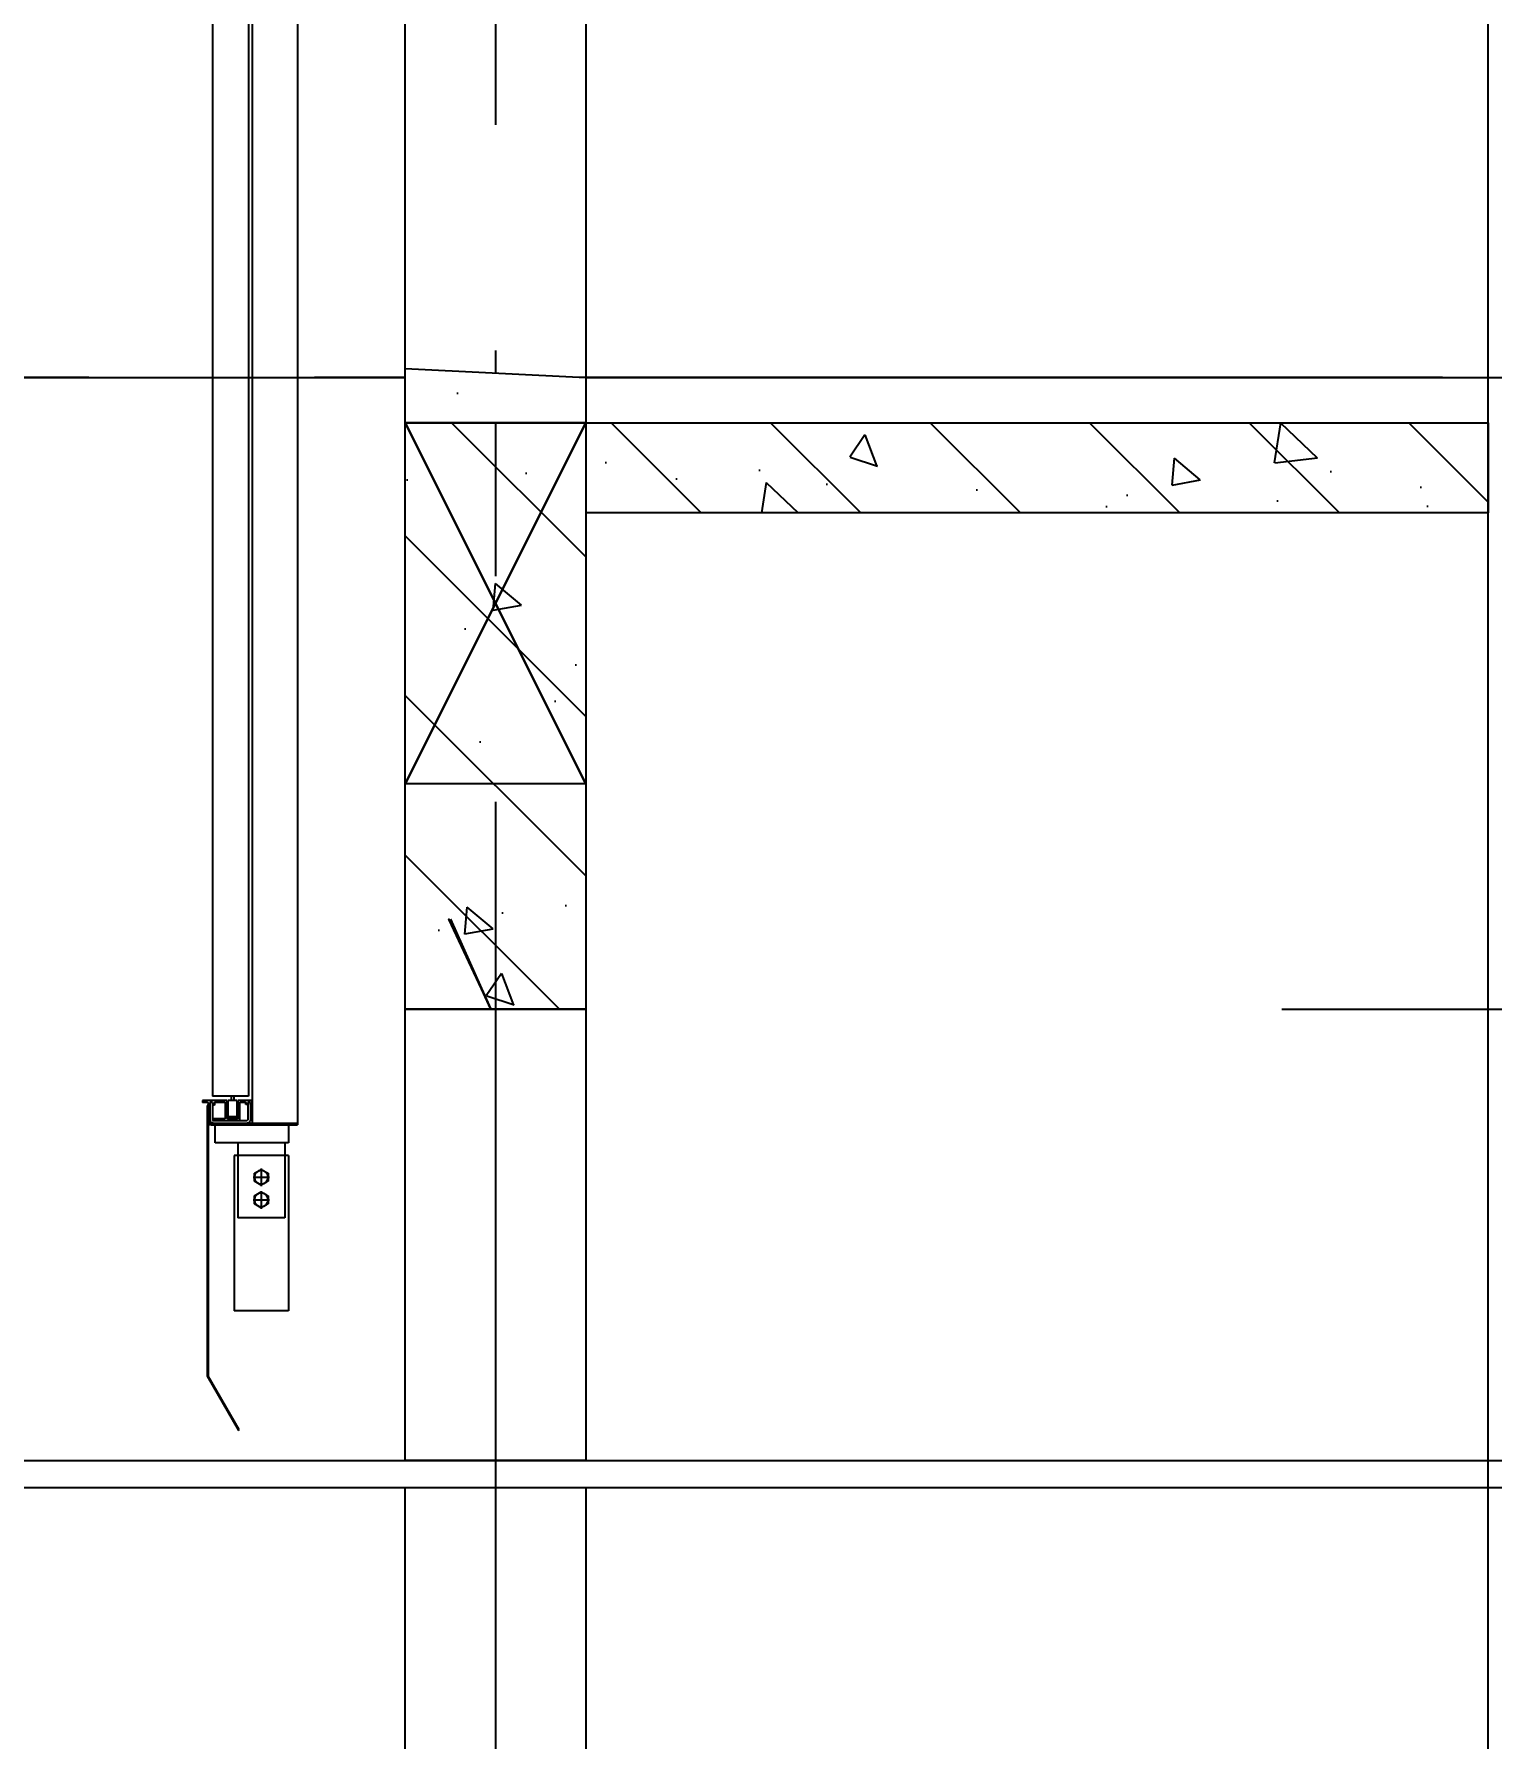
# Model space of a CAD drawing. Extents: x -678900 to 2378000, y 0 to 1840591.
# Drawn here: x -121637 to -120022, y 690882 to 692771 of the extents above; entities that cross this region are included whole.
import ezdxf

# ---------------------------------------------------------------- set-up
doc = ezdxf.new("R2010")
doc.units = 0
doc.header["$LTSCALE"] = 1000
doc.header["$MEASUREMENT"] = 0
doc.header["$PDMODE"] = 1
doc.linetypes.add('CENTER', pattern=[2, 1.25, -0.25, 0.25, -0.25])
doc.linetypes.add('DASH', pattern=[0.35, 0.25, -0.1])
doc.layers.get('0').update_dxf_attribs({"linetype": 'CONTINUOUS'})
doc.layers.get('DEFPOINTS').update_dxf_attribs({"color": 8, "linetype": 'CONTINUOUS'})
for name, color, linetype in [('AD-ARCH-AXIS', 1, 'CENTER'), ('AD-AXIS-AXIS', 1, 'CENTER'), ('AD-DIMS-INSD', 73, 'CONTINUOUS'), ('AD-INDX', 43, 'CONTINUOUS'), ('AE-ELEV-4', 251, 'CONTINUOUS'), ('AE-FLOR', 151, 'CONTINUOUS'), ('AE-FNSH', 11, 'CONTINUOUS'), ('AE-HDWR-COVR', 8, 'CONTINUOUS'), ('AE-STRU-HACH', 40, 'CONTINUOUS'), ('AE-WALL', 255, 'CONTINUOUS'), ('AE-WALL-HACH', 15, 'CONTINUOUS'), ('C-XREF-INT', 7, 'CONTINUOUS')]:
    doc.layers.add(name, color=color, linetype=linetype)
doc.layers.add('DEFPOINTS-1', color=251, linetype='CONTINUOUS', plot=False)
doc.styles.add('TH-STYLE3', font='TSSDENG', dxfattribs={"width": 0.7, "bigfont": 'TSSDCHN'})
doc.dimstyles.new('TH-DIM50', dxfattribs={"dimscale": 50, "dimtxt": 2.5, "dimasz": 1, "dimexe": 1, "dimexo": 1, "dimgap": 1.5, "dimtad": 1, "dimdec": 0, "dimdsep": 46, "dimtxsty": 'TH-STYLE3', "dimblk1": 'ARCHTICK', "dimblk2": 'ARCHTICK', "dimsah": 1, "dimcen": -1, "dimclrd": 256, "dimclre": 256, "dimclrt": 256, "dimazin": 0, "dimtfac": 1, "dimtdec": 0, "dimtix": 1, "dimtmove": 2, "dimatfit": 0, "dimldrblk": 'ARCHTICK', "dimfxl": 0, "dimtolj": 1, "dimtzin": 0, "dimlwd": -1, "dimlwe": -1, "dimarcsym": 0})

# ---------------------------------------------------------------- blocks, each defined once
blk = doc.blocks.new('DXMX_View_SectionJoint_DEFAULT_191026113000218197')
at = {"layer": 'AE-STRU-HACH'}
h = blk.add_hatch(dxfattribs=at)
h.set_pattern_fill('钢筋混凝土', color=40, scale=50, style=0)
h.set_pattern_definition([(315, (0, 0), (88.38834764831846, 88.38834764831842), []), (320, (0, 0), (-31.37606749129762, -358.6300913003767), [37.5, -412.5]), (265, (0, 0), (376.0960668500059, 69.37566680649994), [30, -330]), (10.45139999999996, (-2.614670000000005, -29.88584), (344.7197710304767, -289.2546908570109), [31.870095, -350.571056]), (316.1842, (100, -1.83697019872103e-14), (-82.75950716450915, -533.6205243128222), [56.25, -618.75]), (6.635599999999986, (93.10334649999999, -44.46837250000002), (487.0589354502208, -467.3313527743518), [47.80514399999999, -525.8564999999999]), (261.1842, (100, -1.83697019872103e-14), (487.0593004626622, -467.3309725668137), [45, -495]), (291, (74.99999999999999, -50.00000000000001), (-201.3094453326695, -298.4535260592308), [37.5, -412.5]), (236, (74.99999999999999, -50.00000000000001), (362.5750225234265, -121.6576659607909), [30, -330]), (341.4514, (58.22419699999998, -74.87111650000001), (161.2652483549761, -420.111314290745), [31.870095, -350.571056]), (307.5, (0, 0), (166.4469269156558, -6.079927658645365), [0, -326, 0, -335, 0, -331.25]), (277.5, (0, 0), (197.2058559411801, -131.5347687210743), [0, -191, 0, -318.5, 0, -126.25]), (237.5, (2.048221771573948e-14, 111.5), (-11.27743586718993, -266.9112180862045), [0, -125, 0, -390, 0, -517.5]), (227.5, (2.966706870934463e-14, 161.5), (50.05249116615881, -291.5930846711931), [0, -162.5, 0, -258.9999999999999, 0, -367.4999999999999])])
h.paths.add_polyline_path([(-10300, 13584.97516300064), (-10100, 13584.97516300064), (-10100, 13184.97516300064), (-10300, 13184.97516300064)], flags=0)
h.paths.add_polyline_path([(-7850, 13034.97516300064), (-7815.33, 12957.92516300064), (-7805, 12934.97516300064), (-7815.57, 12957.69516300064), (-7851.53, 13034.97516300064), (-7805, 12934.97516300064), (-7900, 12934.97516300064), (-7900, 13584.97516300064), (-6700, 13584.97516300064), (-6700, 13484.97516300064), (-7700, 13484.97516300064), (-7700, 12934.97516300064), (-7805, 12934.97516300064)], flags=0)
at = {"layer": 'AE-WALL-HACH'}
h = blk.add_hatch(dxfattribs=at)
h.set_pattern_fill('加气混凝土', color=15, scale=50, style=0)
h.set_pattern_definition([(270, (-183, -177), (600, -300.0000000000001), [0, -600]), (270, (-263.9999999999999, 174.0000000000001), (600, -300.0000000000001), [0, -600]), (270, (-270, -20.99999999999995), (600, -300.0000000000001), [0, -600]), (270, (-93.00000000000004, -234), (600, -300.0000000000001), [0, -600]), (270, (-300, 15.00000000000006), (600, -300.0000000000001), [0, -600]), (270, (284.9999999999999, -294.0000000000001), (600, -300.0000000000001), [0, -600]), (270, (237, -111.0000000000001), (600, -300.0000000000001), [0, -600]), (270, (162, -207), (600, -300.0000000000001), [0, -600]), (270, (150.0000000000001, 282), (600, -300.0000000000001), [0, -600]), (270, (123, -12.00000000000002), (600, -300.0000000000001), [0, -600]), (270, (-29.99999999999998, 102), (600, -300.0000000000001), [0, -600]), (270, (-254.9999999999999, 96.00000000000004), (600, -300.0000000000001), [0, -600]), (270, (-279, -128.9999999999999), (600, -300.0000000000001), [0, -600]), (270, (-15.00000000000005, -294), (600, -300.0000000000001), [0, -600]), (270, (-108, 267), (600, -300.0000000000001), [0, -600]), (270, (-5.99999999999996, 216), (600, -300.0000000000001), [0, -600]), (270, (-48, -17.99999999999999), (600, -300.0000000000001), [0, -600]), (270, (-135, 66.00000000000003), (600, -300.0000000000001), [0, -600]), (270, (63.00000000000002, 114), (600, -300.0000000000001), [0, -600]), (270, (288, 38.99999999999995), (600, -300.0000000000001), [0, -600]), (270, (-233.9999999999999, 243.0000000000001), (600, -300.0000000000001), [0, -600]), (270, (165, -87.00000000000003), (600, -300.0000000000001), [0, -600]), (270, (174, 192), (600, -300.0000000000001), [0, -600]), (270, (252.0000000000001, 239.9999999999999), (600, -300.0000000000001), [0, -600]), (40.60129399999998, (97.14285599999995, -257.142858), (1800.000007869767, 1499.999983430984), [26.341554, -11037.111]), (288.4349488, (108.571428, -214.285716), (599.9999955732221, -1499.99999446807), [27.10524, -3767.627899999999]), (0, (82.85714399999996, -214.285716), (600, -300.0000000000002), [25.714284, -1174.28565]), (71.565051, (74.28571199999996, -240), (599.9999552724115, 1500.000007552608), [27.10524, -3767.627899999999]), (323.1301023, (74.28571199999996, -240), (599.9999997164399, -300.0000005671203), [28.57143, -2971.4285]), (45, (-231.42852, -262.8571439999999), (599.9999593952012, 300.000036266143), [24.24366, -1672.8126]), (315, (-231.42852, -228.571428), (599.9999975789675, -299.9999980823771), [24.24366, -1672.8126]), (45, (-248.5714200000001, -245.7142859999999), (599.9999593952012, 300.000036266143), [24.24366, -1672.8126]), (315, (-248.5714200000001, -245.7142859999999), (599.9999975789675, -299.9999980823771), [24.24366, -1672.8126]), (26.565051, (171.428574, 25.71425999999997), (1199.999967353521, 5.219298651209906e-05), [31.943826, -638.8765000000001]), (90, (199.999998, 39.99995999999996), (600, 299.9999999999998), [34.285716, -565.71425]), (333.4349488, (171.428574, 88.57139999999995), (1199.999994186336, -2.716145573513049e-06), [31.943826, -638.8765000000001]), (26.565051, (142.857144, 74.28569999999998), (1199.999967353521, 5.219298651209906e-05), [31.943826, -638.8765000000001]), (270, (142.857144, 74.28569999999998), (600, -300.0000000000001), [34.285716, -565.71425]), (333.4349488, (142.857144, 39.99995999999997), (1199.999994186336, -2.716145573513049e-06), [31.943826, -638.8765000000001]), (17.10272800000002, (-31.42854000000004, -199.999998), (3000.000004840143, 899.999965592454), [38.861346, -16282.9025]), (53.97262600000002, (5.714285999999965, -188.571426), (4199.999995246335, 5699.999927738089), [38.861346, -8122.02]), (90, (28.57142999999997, -157.142856), (600, 299.9999999999998), [37.142856, -562.8571]), (306.0273733, (5.714285999999984, -88.57142999999999), (4199.999954722194, -5699.99995787659), [38.861346, -8122.02]), (341.5650510999999, (-28.57140000000001, -77.142858), (2999.99999483479, -900.000004620329), [36.140316, -3758.5928]), (17.10272800000002, (-65.71428000000002, -88.57142999999998), (3000.000004840143, 899.999965592454), [38.861346, -16282.9025]), (53.97262600000002, (-88.57140000000001, -120), (4199.999995246335, 5699.999927738089), [38.861346, -8122.02]), (270, (-88.57140000000001, -120), (600, -300.0000000000001), [37.142856, -562.8571]), (306.0273733, (-88.57140000000001, -157.142856), (4199.999954722194, -5699.99995787659), [38.861346, -8122.02]), (341.5650510999999, (-65.71428000000003, -188.571426), (2999.99999483479, -900.000004620329), [36.140316, -3758.5928]), (60.25511800000002, (248.571426, -205.714284), (599.9999925650196, 900.0000021301362), [23.03502, -4814.3196]), (0, (237.14286, -185.714286), (600, -300.0000000000002), [22.857144, -1177.14275]), (299.7448813, (237.14286, -185.714286), (599.9999971978211, -900.0000005300185), [23.03502, -4814.319600000001]), (26.565051, (-177.14286, -65.71428599999997), (1199.999967353521, 5.219298651209906e-05), [31.943826, -638.8765000000001]), (78.69006700000004, (-148.5714, -51.42857399999998), (599.9999849441093, 2700.000002003099), [29.137254, -6089.685500000001]), (311.1859251, (-162.8571, 2.991636393501306e-14), (6599.999942288416, -7499.999954558659), [30.371844, -12725.802]), (0, (-191.42856, 3.516485599040806e-14), (600, -300.0000000000002), [28.57143, -1171.4285]), (48.81407400000002, (-211.42854, -22.85714399999996), (6600.000042036301, 7499.999866690214), [30.371844, -12725.802]), (286.6992442, (-211.42854, -22.85714399999996), (2999.999968578063, -9899.99992551639), [29.82945, -12498.5375]), (330.9453958999999, (-202.85712, -51.42857399999997), (599.9999946927048, -299.9999992038757), [29.416086, -12325.3395]), (19.98310600000003, (74.28571200000003, 185.71428), (4199.999988885022, 1500.00000564993), [33.442002, -14012.1975]), (65.55604500000003, (105.714288, 197.14284), (1799.999962602966, 3900.000014866057), [34.522986, -14465.1315]), (294.4439547, (105.714288, 259.99998), (1799.999991342401, -3900.000001945478), [34.522986, -14465.1315]), (340.0168934000001, (74.28571200000006, 271.42854), (4199.999989580724, -1500.000004522144), [33.442002, -14012.1975]), (19.98310600000003, (42.85714200000005, 259.99998), (4199.999988885022, 1500.00000564993), [33.442002, -14012.1975]), (70.01689299999997, (31.42857000000004, 228.57138), (599.9999726666746, 1500.00000088163), [33.442002, -6989.377500000001]), (289.9831065, (31.42857000000004, 228.57138), (599.9999990480277, -1499.999991764409), [33.442002, -6989.377500000001]), (340.0168934000001, (42.85714200000003, 197.14284), (4199.999989580724, -1500.000004522144), [33.442002, -14012.1975]), (32.00538299999995, (19.99999799999999, -37.14285600000001), (599.9999693707862, 300.0000402614698), [26.954232, -5633.434]), (288.4349488, (34.285716, 2.857139999999994), (599.9999955732221, -1499.99999446807), [27.10524, -3767.627899999999]), (0, (8.571426, 2.857139999999998), (600, -300.0000000000002), [25.714284, -1174.28565]), (71.565051, (-4.198789235587519e-15, -22.857144), (599.9999552724115, 1500.000007552608), [27.10524, -3767.627899999999]), (324.4623222, (-4.198789235587519e-15, -22.857144), (2999.999995506065, -2099.99999695726), [24.57807, -10298.2115]), (26.565051, (-125.71428, 137.14284), (1199.999967353521, 5.219298651209906e-05), [31.943826, -638.8765000000001]), (90, (-97.14281999999997, 151.42854), (600, 299.9999999999998), [31.42857, -568.5714]), (329.0362434, (-125.71428, 199.99998), (599.9999970877775, -300.0000009765316), [33.319728, -6963.821999999999]), (30.963756, (-154.28568, 182.85714), (599.9999724465997, 300.0000409979643), [33.319728, -6963.821999999999]), (270, (-154.28568, 182.85714), (600, -300.0000000000001), [31.42857, -568.5714]), (333.4349488, (-154.28568, 151.42854), (1199.999994186336, -2.716145573513049e-06), [31.943826, -638.8765000000001])])
h.paths.add_polyline_path([(-10100, 14434.97516300064), (-10100, 13584.97516300064), (-10300, 13584.97516300064), (-10300, 14434.97516300064)], flags=0)
h.paths.add_polyline_path([(-7900, 13634.97516300064), (-7700, 13634.97516300064), (-7700, 13584.97516300064), (-7900, 13584.97516300064)], flags=0)
h.paths.add_polyline_path([(-10300, 13184.97516300064), (-10100, 13184.97516300064), (-10100, 12434.97516300064), (-10300, 12434.97516300064)], flags=0)
h.paths.add_polyline_path([(-7851.53, 13034.97516300064), (-7815.57, 12957.70516300064), (-7851.53, 13034.97516300064), (-7815.57, 12957.70516300064)], flags=0)
at = {"layer": 'AD-ARCH-AXIS', "color": 1, "flags": 128}
blk.add_lwpolyline([(-10649.31637150887, 13634.97516300064), (-6700, 13634.97516300064), (-10649.31637150887, 13634.97516300064), (-6700, 13634.97516300064)], dxfattribs=at)
blk.add_lwpolyline([(-10649.31637150887, 13634.97516300064), (-6700, 13634.97516300064), (-10649.31637150887, 13634.97516300064), (-6700, 13634.97516300064)], dxfattribs=at)
blk.add_lwpolyline([(-10649.31637150887, 13634.97516300064), (-6700, 13634.97516300064), (-10649.31637150887, 13634.97516300064), (-6700, 13634.97516300064)], dxfattribs=at)
at = {"layer": 'AE-FLOR', "ltscale": 0.3, "flags": 128}
for points in [[(-7700, 14434.97516300064), (-7700, 13634.98516300064), (-7900, 13634.98516300064), (-7900, 14434.97516300064), (-7700, 14434.97516300064)], [(-7900, 12934.97516300064), (-7700, 12934.97516300064), (-7700, 12434.97516300064), (-7900, 12434.97516300064), (-7900, 12934.97516300064)], [(-7700, 12404.97516300064), (-7700, 11604.98516300064), (-7900, 11604.98516300064), (-7900, 12404.97516300064), (-7700, 12404.97516300064)]]:
    blk.add_lwpolyline(points, dxfattribs=at)
at = {"layer": 'AE-STRU-HACH', "color": 7, "ltscale": 0.3, "flags": 128}
blk.add_lwpolyline([(-7850, 13034.97516300064), (-7815.33, 12957.92516300064), (-7805, 12934.97516300064), (-7815.57, 12957.69516300064), (-7851.53, 13034.97516300064), (-7805, 12934.97516300064), (-7900, 12934.97516300064), (-7900, 13584.97516300064), (-6700, 13584.97516300064), (-6700, 13484.97516300064), (-7700, 13484.97516300064), (-7700, 12934.97516300064), (-7805, 12934.97516300064), (-7850, 13034.97516300064)], close=True, dxfattribs=at)
at = {"layer": 'AE-WALL', "ltscale": 0.3, "flags": 128}
for points in [[(-7900, 13634.97516300064), (-7700, 13634.97516300064), (-7700, 13584.97516300064), (-7900, 13584.97516300064), (-7900, 13634.97516300064)], [(-7850, 13034.97516300064), (-7815.33, 12957.92516300064), (-7805, 12934.97516300064), (-7815.57, 12957.69516300064), (-7851.53, 13034.97516300064), (-7805, 12934.97516300064), (-7900, 12934.97516300064), (-7900, 13584.97516300064), (-6700, 13584.97516300064), (-6700, 13484.97516300064), (-7700, 13484.97516300064), (-7700, 12934.97516300064), (-7805, 12934.97516300064), (-7850, 13034.97516300064)], [(-7851.53, 13034.97516300064), (-7815.57, 12957.70516300064), (-7851.53, 13034.97516300064), (-7815.57, 12957.70516300064)]]:
    blk.add_lwpolyline(points, dxfattribs=at)
at = {"layer": 'AE-WALL-HACH', "color": 7, "ltscale": 0.3, "flags": 128}
for points in [[(-7900, 13634.97516300064), (-7700, 13634.97516300064), (-7700, 13584.97516300064), (-7900, 13584.97516300064), (-7900, 13634.97516300064)], [(-7851.53, 13034.97516300064), (-7815.57, 12957.70516300064), (-7851.53, 13034.97516300064), (-7815.57, 12957.70516300064)]]:
    blk.add_lwpolyline(points, close=True, dxfattribs=at)
at = {"layer": 'DEFPOINTS-1', "ltscale": 0.3, "flags": 128}
for points in [[(-7900, 13584.97516300064), (-7700, 13584.97516300064), (-7700, 13184.97516300064), (-7900, 13184.97516300064), (-7900, 13584.97516300064)], [(-7700, 13584.97516300064), (-7900, 13184.97516300064), (-7700, 13584.97516300064), (-7900, 13184.97516300064)], [(-7700, 13184.97516300064), (-7900, 13584.97516300064), (-7700, 13184.97516300064), (-7900, 13584.97516300064)]]:
    blk.add_lwpolyline(points, dxfattribs=at)
blk = doc.blocks.new('_ArchTick')
at = {"color": 0, "linetype": 'ByBlock', "const_width": 0.4}
blk.add_lwpolyline([(-0.5, -0.5), (0.5, 0.5)], dxfattribs=at)
blk = doc.blocks.new('*D492')
at = {"layer": 'AD-DIMS-INSD'}
for p, q in [((6609.678055425262, 11710.00000000023), (7138.515848008072, 11710.00000000023)), ((7088.515848008072, 11010.00000000023), (7088.515848008072, 11710.00000000023)), ((6609.678055425262, 11010.00000000023), (7138.515848008072, 11010.00000000023))]:
    blk.add_line(p, q, dxfattribs=at)
at = {"layer": 'DEFPOINTS', "color": 0}
for p in [(6559.678055425262, 11710.00000000023), (7088.515848008072, 11710.00000000023), (6559.678055425262, 11010.00000000023)]:
    blk.add_point(p, dxfattribs=at)
at = {"layer": 'AD-DIMS-INSD', "xscale": 50, "yscale": 50, "zscale": 50}
for p, rotation in [((7088.515848008072, 11710.00000000023), 90), ((7088.515848008072, 11010.00000000023), 270)]:
    blk.add_blockref('_ArchTick', p, dxfattribs=dict(at, rotation=rotation))
at = {"layer": 'AD-DIMS-INSD', "insert": (6951.01584800807, 11360.00000000023), "char_height": 125, "attachment_point": 5, "rotation": 90, "style": 'TH-STYLE3'}
blk.add_mtext('\\A1;700', dxfattribs=at)
blk = doc.blocks.new('*D493')
at = {"layer": 'AD-DIMS-INSD'}
for p, q in [((6609.678055425262, 11010.00000000023), (7138.515848008101, 11010.00000000023)), ((7088.5158480081, 9680.000000000233), (7088.515848008101, 11010.00000000023)), ((6609.678055425233, 9680.000000000233), (7138.5158480081, 9680.000000000233))]:
    blk.add_line(p, q, dxfattribs=at)
at = {"layer": 'DEFPOINTS', "color": 0}
for p in [(6559.678055425262, 11010.00000000023), (7088.515848008101, 11010.00000000023), (6559.678055425233, 9680.000000000233)]:
    blk.add_point(p, dxfattribs=at)
at = {"layer": 'AD-DIMS-INSD', "xscale": 50, "yscale": 50, "zscale": 50}
for p, rotation in [((7088.515848008101, 11010.00000000023), 90), ((7088.5158480081, 9680.000000000233), 270)]:
    blk.add_blockref('_ArchTick', p, dxfattribs=dict(at, rotation=rotation))
at = {"layer": 'AD-DIMS-INSD', "insert": (6951.015848007984, 10329.87640157819), "char_height": 125, "attachment_point": 5, "rotation": 90, "style": 'TH-STYLE3'}
blk.add_mtext('\\A1;2200', dxfattribs=at)
blk = doc.blocks.new('*D495')
at = {"layer": 'AD-DIMS-INSD'}
for p, q in [((6609.678055425291, 13040.00000000023), (7138.51584800813, 13040.00000000023)), ((7088.51584800813, 11710.00000000023), (7088.51584800813, 13040.00000000023)), ((6609.678055425262, 11710.00000000023), (7138.51584800813, 11710.00000000023))]:
    blk.add_line(p, q, dxfattribs=at)
at = {"layer": 'DEFPOINTS', "color": 0}
for p in [(6559.678055425291, 13040.00000000023), (7088.51584800813, 13040.00000000023), (6559.678055425262, 11710.00000000023)]:
    blk.add_point(p, dxfattribs=at)
at = {"layer": 'AD-DIMS-INSD', "xscale": 50, "yscale": 50, "zscale": 50}
for p, rotation in [((7088.51584800813, 13040.00000000023), 90), ((7088.51584800813, 11710.00000000023), 270)]:
    blk.add_blockref('_ArchTick', p, dxfattribs=dict(at, rotation=rotation))
at = {"layer": 'AD-DIMS-INSD', "insert": (6951.015848008014, 12359.87640157819), "char_height": 125, "attachment_point": 5, "rotation": 90, "style": 'TH-STYLE3'}
blk.add_mtext('\\A1;2200', dxfattribs=at)
blk = doc.blocks.new('冲顶')
at = {"layer": 'AE-ELEV-4'}
for p, q in [((1332928.424752617, 856440.3133054193), (1332928.424752617, 854323.7342557056)), ((1332968.424752617, 856440.3133054193), (1332968.424752617, 854323.7342557056)), ((1332874.424852617, 856420.3132994772), (1332874.424852617, 854291.7341567056)), ((1332924.424852617, 856420.3132994772), (1332924.424852617, 854293.7342067057)), ((1332924.424852617, 854318.7342067057), (1332940.424852617, 854318.7342067057)), ((1332924.424852617, 854314.2342067057), (1332924.424852617, 854318.7342067057)), ((1332924.424852617, 854314.2342067057), (1332926.424852617, 854314.2342067057)), ((1332926.424852617, 854316.7342067057), (1332929.424852617, 854316.7342067057)), ((1332926.424852617, 854314.2342067057), (1332926.424852617, 854316.7342067057)), ((1332926.424852617, 854316.7342067057), (1332929.424852617, 854316.7342067057)), ((1332926.424852617, 854316.7342067057), (1332926.424852617, 854297.2341567056)), ((1332928.424752617, 854323.7342557056), (1332968.424940617, 854323.7342557056)), ((1332929.424852617, 854314.2342067057), (1332929.424852617, 854316.7342067057)), ((1332929.424852617, 854316.7342067057), (1332929.424852617, 854297.2341567056)), ((1332929.424852617, 854314.2342067057), (1332931.424852617, 854314.2342067057)), ((1332931.424852617, 854314.2342067057), (1332931.424852617, 854316.2342067057)), ((1332931.924852617, 854316.7342067057), (1332937.924852617, 854316.7342067057)), ((1332938.424852617, 854316.2342067057), (1332938.424852617, 854296.7341567056)), ((1332940.424852617, 854318.7342067057), (1332940.424852617, 854299.2341567056)), ((1332941.424842617, 854318.7342457055), (1332941.424842617, 854300.7342097057)), ((1332941.424842617, 854318.7342457055), (1332951.424862617, 854318.7342457055)), ((1332944.924849617, 854323.7342557056), (1332947.924855617, 854323.7342557056)), ((1332944.924849617, 854323.7342557056), (1332944.924849617, 854318.7342457055)), ((1332947.924855617, 854323.7342557056), (1332947.924855617, 854318.7342457055)), ((1332951.424862617, 854318.7342457055), (1332951.424862617, 854300.7342097057)), ((1332952.424852617, 854318.7342067057), (1332952.424852617, 854299.2341567056)), ((1332952.424852617, 854318.7342067057), (1332979.424852617, 854318.7342067057)), ((1332954.424852617, 854316.2342067057), (1332954.424852617, 854299.2341567056)), ((1332954.924852617, 854316.7342067057), (1332965.924852617, 854316.7342067057)), ((1332966.424852617, 854316.2342067057), (1332966.424852617, 854313.7342067057)), ((1332966.424852617, 854313.7342067057), (1332968.424852617, 854313.7342067057)), ((1332968.424852617, 854316.7342067057), (1332968.424852617, 854313.7342067057)), ((1332968.424852617, 854316.7342067057), (1332971.424852617, 854316.7342067057)), ((1332968.424852617, 854316.7342067057), (1332968.424852617, 854297.2341567056)), ((1332968.424852617, 854316.7342067057), (1332971.424852617, 854316.7342067057)), ((1332971.424852617, 854316.7342067057), (1332971.424852617, 854313.7342067057)), ((1332971.424852617, 854316.7342067057), (1332971.424852617, 854297.2341567056)), ((1332971.424852617, 854313.7342067057), (1332973.424852617, 854313.7342067057)), ((1332971.424852617, 854313.2341567056), (1332971.424852617, 854295.2341567056)), ((1332971.424852617, 854313.2341567056), (1332973.424852617, 854313.2341567056)), ((1332973.424852617, 854316.2342067057), (1332973.424852617, 854313.7342067057)), ((1332973.424852617, 854313.2341567056), (1332973.424852617, 854295.2341567056)), ((1332973.424852617, 854313.2341567056), (1332973.424852617, 854013.5021058981)), ((1332973.424852617, 854313.2341567056), (1332974.424852617, 854313.2341567056)), ((1332973.924852617, 854316.7342067057), (1332979.424852617, 854316.7342067057)), ((1332974.424852617, 854313.2341567056), (1332974.424852617, 854013.2341567056)), ((1332979.424852617, 854318.7342067057), (1332979.424852617, 854316.7342067057)), ((1332969.924852617, 854293.7341567056), (1332874.424852617, 854293.7341567056)), ((1332969.924852617, 854291.7341567056), (1332874.424852617, 854291.7341567056)), ((1332884.424876617, 854291.7341567056), (1332884.424876617, 854271.7341537714)), ((1332967.924852617, 854296.7341567056), (1332929.924852617, 854296.7341567056)), ((1332967.924852617, 854293.7341567056), (1332929.924852617, 854293.7341567056)), ((1332968.424852617, 854296.7341567056), (1332938.424852617, 854296.7341567056)), ((1332951.924852617, 854298.7341567056), (1332940.924852617, 854298.7341567056)), ((1332941.424842617, 854300.7342097057), (1332951.424862617, 854300.7342097057)), ((1332968.424852617, 854298.7341567056), (1332954.924852617, 854298.7341567056)), ((1332965.42485349, 854271.7341537714), (1332965.42485349, 854291.7341537714)), ((1332968.424852617, 854298.7341567056), (1332968.424852617, 854296.7341567056)), ((1332884.424876617, 854271.7341537714), (1332965.42485349, 854271.7341537714)), ((1332888.424876617, 854271.7341537714), (1332888.424876617, 854188.7341567056)), ((1332940.424876617, 854271.7341537714), (1332940.424876617, 854188.7341567056)), ((1332884.424876617, 854257.7341567056), (1332944.424876617, 854257.7341567056)), ((1332884.424876617, 854257.7341567056), (1332884.424876617, 854085.7341567056)), ((1332944.424876617, 854257.7341567056), (1332944.424876617, 854085.7341567056)), ((1332923.424876617, 854233.7342567056), (1332905.424876617, 854233.7342567056)), ((1332923.328559805, 854233.7341567056), (1332905.52119343, 854233.7341567056)), ((1332914.424876617, 854242.5292567058), (1332906.808406617, 854238.1317567058)), ((1332906.808406617, 854238.1317567058), (1332906.808406617, 854229.3367567057)), ((1332914.424876617, 854243.5292567058), (1332914.424876617, 854223.9392567057)), ((1332914.424876617, 854242.637839893), (1332914.424876617, 854224.8304735183)), ((1332922.041346617, 854238.1317567058), (1332914.424876617, 854242.5292567058)), ((1332914.424876617, 854242.5292567058), (1332914.424876617, 854242.5292567058)), ((1332922.041346617, 854229.3367567057), (1332922.041346617, 854238.1317567058)), ((1332922.041346617, 854233.7342567056), (1332922.041346617, 854233.7342567056)), ((1332906.808406617, 854229.3367567057), (1332914.424876617, 854224.9392567057)), ((1332914.424876617, 854217.5291567057), (1332906.808406617, 854213.1316567055)), ((1332906.808406617, 854213.1316567055), (1332906.808406617, 854204.3366567056)), ((1332914.424876617, 854224.9392567057), (1332922.041346617, 854229.3367567057)), ((1332914.424876617, 854218.5291567057), (1332914.424876617, 854198.9391567056)), ((1332922.041346617, 854213.1316567055), (1332914.424876617, 854217.5291567057)), ((1332914.424876617, 854217.5291567057), (1332914.424876617, 854217.5291567057)), ((1332914.424876617, 854217.2955007084), (1332914.424876617, 854200.172812703)), ((1332922.041346617, 854204.3366567056), (1332922.041346617, 854213.1316567055)), ((1332923.424876617, 854208.7341567056), (1332905.424876617, 854208.7341567056)), ((1332922.98622062, 854208.7341567056), (1332905.863532615, 854208.7341567056)), ((1332906.808406617, 854204.3366567056), (1332914.424876617, 854199.9391567056)), ((1332914.424876617, 854199.9391567056), (1332922.041346617, 854204.3366567056)), ((1332922.041346617, 854208.7341567056), (1332922.041346617, 854208.7341567056)), ((1332888.424876617, 854188.7341567056), (1332940.424876617, 854188.7341567056)), ((1332884.424876617, 854085.7341567056), (1332944.424876617, 854085.7341567056)), ((1332938.917811062, 853953.7341567056), (1332973.424852617, 854013.5021058981)), ((1332974.424852617, 854013.2341567056), (1332939.783836466, 853953.2341567056)), ((1332939.783836466, 853953.2341567056), (1332938.917811062, 853953.7341567056))]:
    blk.add_line(p, q, dxfattribs=at)
for centre in [(1332914.424876617, 854233.7342567056), (1332914.424876617, 854208.7341567056)]:
    blk.add_circle(centre, 7.61647, dxfattribs=at)
for centre, radius, start, end in [((1332931.924852617, 854316.2342067057), 0.5, 90, 180), ((1332937.924852617, 854316.2342067057), 0.5, 0, 90), ((1332954.924852617, 854316.2342067057), 0.5, 90, 180), ((1332965.924852617, 854316.2342067057), 0.5, 0, 90), ((1332973.924852617, 854316.2342067057), 0.5, 90, 180), ((1332929.924852617, 854297.2341567056), 3.5, 180, 270), ((1332929.924852617, 854297.2341567056), 0.5, 180, 270), ((1332940.924852617, 854299.2341567056), 0.5, 180, 270), ((1332951.924852617, 854299.2341567056), 0.5, 270, 0), ((1332954.924852617, 854299.2341567056), 0.5, 180, 270), ((1332967.924852617, 854297.2341567056), 0.5, 270, 0), ((1332967.924852617, 854297.2341567056), 3.5, 270, 0), ((1332969.924852617, 854295.2341567056), 1.5, 270, 0), ((1332969.924852617, 854295.2341567056), 3.5, 270, 0)]:
    blk.add_arc(centre, radius, start, end, dxfattribs=at)
blk = doc.blocks.new('电梯标高')
at = {"layer": 'AD-AXIS-AXIS'}
blk.add_line((1638.515848008101, 11709.99999999988), (7688.515848008101, 11710.00000000012), dxfattribs=at)
blk.add_lwpolyline([(5738.515848008014, 19240.00000000012), (5738.515848007984, -2356.872928789002)], dxfattribs=at)
at = {"layer": 'AD-INDX'}
for points in [[(6838.515848008101, -745.0715107581345), (6838.515848008101, 9080.000000000116), (6733.515848008101, 9118.21687459806), (6943.515848008101, 9155.245540546835), (6838.515848008101, 9192.500000000116), (6838.515848008101, 16434.00563973829)], [(2738.515848008101, 10510.00000000012), (4703.647657782887, 10510.00000000012), (4741.86453238083, 10615.00000000012), (4778.893198329606, 10405.00000000012), (4816.147657782887, 10510.00000000012), (7038.515848008101, 10510.00000000012)], [(2738.515848008101, 10480.00000000012), (4703.647657782887, 10480.00000000012), (4741.86453238083, 10585.00000000012), (4778.893198329606, 10375.00000000012), (4816.147657782887, 10480.00000000012), (7038.515848008101, 10480.00000000012)]]:
    blk.add_lwpolyline(points, dxfattribs=at)
at = {"layer": 'AE-FNSH'}
blk.add_lwpolyline([(5838.515848008101, 11710), (7038.515848008101, 11710)], dxfattribs=at)
at = {"layer": 'AE-HDWR-COVR', "linetype": 'DASH', "xscale": -1}
blk.add_blockref('冲顶', (1338393.440724625, -843409.8899078672), dxfattribs=at)
at = {"layer": 'AD-DIMS-INSD'}
for base, p1, p2, picture, middle in [((7088.51584800813, 13040.00000000023), (6559.678055425262, 11710.00000000023), (6559.678055425291, 13040.00000000023), '*D495', (6951.015848008014, 12359.87640157819)), ((7088.515848008101, 11010.00000000023), (6559.678055425233, 9680.000000000233), (6559.678055425262, 11010.00000000023), '*D493', (6951.015848007984, 10329.87640157819))]:
    dim = blk.add_linear_dim(base=base, p1=p1, p2=p2, angle=89.99999999999875, text='2200', dimstyle='TH-DIM50', dxfattribs=at)
    dim.commit()
    dim.dimension.update_dxf_attribs({"geometry": picture, "text_midpoint": middle, "dimtype": 129})
dim = blk.add_aligned_dim(p1=(6559.678055425262, 11010.00000000023), p2=(6559.678055425262, 11710.00000000023), distance=-528.8377925828099, dimstyle='TH-DIM50', dxfattribs=at)
dim.commit()
dim.dimension.update_dxf_attribs({"geometry": '*D492', "text_midpoint": (6951.01584800807, 11360.00000000023)})
blk.add_wipeout([(5838.515848008115, 11710.000000000095), (5838.515848008115, 11660.000000000124), (5638.515848008108, 11660.000000000124), (5638.515848008108, 11720.000000000131)]).dxf.layer = 'AE-WALL'
at = {"layer": 'AE-WALL-HACH'}
h = blk.add_hatch(dxfattribs=at)
h.set_pattern_fill('加气混凝土', color=256, scale=50)
h.set_pattern_definition([(270, (126681.5719663443, -669147.783724211), (600, -300.0000000000001), [0, -600]), (270, (126600.5719663443, -668796.783724211), (600, -300.0000000000001), [0, -600]), (270, (126594.5719663443, -668991.783724211), (600, -300.0000000000001), [0, -600]), (270, (126771.5719663443, -669204.783724211), (600, -300.0000000000001), [0, -600]), (270, (126564.5719663443, -668955.783724211), (600, -300.0000000000001), [0, -600]), (270, (127149.5719663443, -669264.783724211), (600, -300.0000000000001), [0, -600]), (270, (127101.5719663443, -669081.783724211), (600, -300.0000000000001), [0, -600]), (270, (127026.5719663443, -669177.783724211), (600, -300.0000000000001), [0, -600]), (270, (127014.5719663443, -668688.783724211), (600, -300.0000000000001), [0, -600]), (270, (126987.5719663443, -668982.783724211), (600, -300.0000000000001), [0, -600]), (270, (126834.5719663443, -668868.783724211), (600, -300.0000000000001), [0, -600]), (270, (126609.5719663443, -668874.783724211), (600, -300.0000000000001), [0, -600]), (270, (126585.5719663443, -669099.783724211), (600, -300.0000000000001), [0, -600]), (270, (126849.5719663443, -669264.783724211), (600, -300.0000000000001), [0, -600]), (270, (126756.5719663443, -668703.783724211), (600, -300.0000000000001), [0, -600]), (270, (126858.5719663443, -668754.783724211), (600, -300.0000000000001), [0, -600]), (270, (126816.5719663443, -668988.783724211), (600, -300.0000000000001), [0, -600]), (270, (126729.5719663443, -668904.783724211), (600, -300.0000000000001), [0, -600]), (270, (126927.5719663443, -668856.783724211), (600, -300.0000000000001), [0, -600]), (270, (127152.5719663443, -668931.783724211), (600, -300.0000000000001), [0, -600]), (270, (126630.5719663443, -668727.783724211), (600, -300.0000000000001), [0, -600]), (270, (127029.5719663443, -669057.783724211), (600, -300.0000000000001), [0, -600]), (270, (127038.5719663443, -668778.783724211), (600, -300.0000000000001), [0, -600]), (270, (127116.5719663443, -668730.783724211), (600, -300.0000000000001), [0, -600]), (40.60129399999998, (126961.7148223443, -669227.926582211), (1800.000007869767, 1499.999983430984), [26.341554, -11037.111]), (288.4349488, (126973.1433943443, -669185.069440211), (599.9999955732221, -1499.99999446807), [27.10523999999998, -3767.627899999997]), (0, (126947.4291103443, -669185.069440211), (600, -300.0000000000002), [25.714284, -1174.28565]), (71.565051, (126938.8576783443, -669210.783724211), (599.9999552724115, 1500.000007552608), [27.10523999999998, -3767.627899999997]), (323.1301023, (126938.8576783443, -669210.783724211), (599.9999997164399, -300.0000005671203), [28.57143, -2971.4285]), (45, (126633.1434463443, -669233.640868211), (599.9999593952012, 300.000036266143), [24.24366, -1672.8126]), (315, (126633.1434463443, -669199.355152211), (599.9999975789675, -299.9999980823771), [24.24366, -1672.8126]), (45, (126616.0005463443, -669216.498010211), (599.9999593952012, 300.000036266143), [24.24366, -1672.8126]), (315, (126616.0005463443, -669216.498010211), (599.9999975789675, -299.9999980823771), [24.24366, -1672.8126]), (26.565051, (127036.0005403443, -668945.069464211), (1199.999967353521, 5.219298651209906e-05), [31.943826, -638.8765000000001]), (90, (127064.5719643443, -668930.783764211), (600, 299.9999999999998), [34.285716, -565.71425]), (333.4349488, (127036.0005403443, -668882.212324211), (1199.999994186336, -2.716145573513049e-06), [31.943826, -638.8765000000001]), (26.565051, (127007.4291103443, -668896.498024211), (1199.999967353521, 5.219298651209906e-05), [31.943826, -638.8765000000001]), (270, (127007.4291103443, -668896.498024211), (600, -300.0000000000001), [34.285716, -565.71425]), (333.4349488, (127007.4291103443, -668930.783764211), (1199.999994186336, -2.716145573513049e-06), [31.943826, -638.8765000000001]), (17.10272800000002, (126833.1434263443, -669170.783722211), (3000.000004840143, 899.999965592454), [38.861346, -16282.9025]), (53.97262600000002, (126870.2862523443, -669159.355150211), (4199.999995246335, 5699.999927738089), [38.861346, -8122.02]), (90, (126893.1433963443, -669127.926580211), (600, 299.9999999999998), [37.142856, -562.8571]), (306.0273733, (126870.2862523443, -669059.355154211), (4199.999954722194, -5699.99995787659), [38.861346, -8122.02]), (341.5650510999999, (126836.0005663443, -669047.926582211), (2999.99999483479, -900.000004620329), [36.140316, -3758.5928]), (17.10272800000002, (126798.8576863443, -669059.355154211), (3000.000004840143, 899.999965592454), [38.861346, -16282.9025]), (53.97262600000002, (126776.0005663443, -669090.783724211), (4199.999995246335, 5699.999927738089), [38.861346, -8122.02]), (270, (126776.0005663443, -669090.783724211), (600, -300.0000000000001), [37.142856, -562.8571]), (306.0273733, (126776.0005663443, -669127.926580211), (4199.999954722194, -5699.99995787659), [38.861346, -8122.02]), (341.5650510999999, (126798.8576863443, -669159.355150211), (2999.99999483479, -900.000004620329), [36.140316, -3758.5928]), (60.25511800000002, (127113.1433923443, -669176.498008211), (599.9999925650196, 900.0000021301362), [23.03501999999997, -4814.319599999994]), (0, (127101.7148263443, -669156.498010211), (600, -300.0000000000002), [22.857144, -1177.14275]), (299.7448813, (127101.7148263443, -669156.498010211), (599.9999971978211, -900.0000005300185), [23.03502, -4814.319600000001]), (26.565051, (126687.4291063443, -669036.498010211), (1199.999967353521, 5.219298651209906e-05), [31.943826, -638.8765000000001]), (78.69006700000004, (126716.0005663443, -669022.2122982111), (599.9999849441093, 2700.000002003099), [29.137254, -6089.685500000001]), (311.1859251, (126701.7148663443, -668970.783724211), (6599.999942288416, -7499.999954558659), [30.37184399999997, -12725.80199999999]), (0, (126673.1434063443, -668970.783724211), (600, -300.0000000000002), [28.57143, -1171.4285]), (48.81407400000002, (126653.1434263443, -668993.640868211), (6600.000042036301, 7499.999866690214), [30.37184399999998, -12725.80199999999]), (286.6992442, (126653.1434263443, -668993.640868211), (2999.999968578063, -9899.99992551639), [29.82945, -12498.5375]), (330.9453958999999, (126661.7148463443, -669022.2122982111), (599.9999946927048, -299.9999992038757), [29.416086, -12325.3395]), (19.98310600000003, (126938.8576783443, -668785.0694442111), (4199.999988885022, 1500.00000564993), [33.442002, -14012.1975]), (65.55604500000003, (126970.2862543443, -668773.640884211), (1799.999962602966, 3900.000014866057), [34.522986, -14465.1315]), (294.4439547, (126970.2862543443, -668710.7837442111), (1799.999991342401, -3900.000001945478), [34.522986, -14465.1315]), (340.0168934000001, (126938.8576783443, -668699.355184211), (4199.999989580724, -1500.000004522144), [33.442002, -14012.1975]), (19.98310600000003, (126907.4291083443, -668710.7837442111), (4199.999988885022, 1500.00000564993), [33.442002, -14012.1975]), (70.01689299999997, (126896.0005363443, -668742.2123442111), (599.9999726666746, 1500.00000088163), [33.442002, -6989.377500000001]), (289.9831065, (126896.0005363443, -668742.2123442111), (599.9999990480277, -1499.999991764409), [33.442002, -6989.377500000001]), (340.0168934000001, (126907.4291083443, -668773.640884211), (4199.999989580724, -1500.000004522144), [33.442002, -14012.1975]), (32.00538299999995, (126884.5719643443, -669007.926580211), (599.9999693707862, 300.0000402614698), [26.954232, -5633.434]), (288.4349488, (126898.8576823443, -668967.9265842111), (599.9999955732221, -1499.99999446807), [27.10523999999998, -3767.627899999997]), (0, (126873.1433923443, -668967.9265842111), (600, -300.0000000000002), [25.714284, -1174.28565]), (71.565051, (126864.5719663443, -668993.640868211), (599.9999552724115, 1500.000007552608), [27.10523999999998, -3767.627899999997]), (324.4623222, (126864.5719663443, -668993.640868211), (2999.999995506065, -2099.99999695726), [24.57807, -10298.2115]), (26.565051, (126738.8576863443, -668833.640884211), (1199.999967353521, 5.219298651209906e-05), [31.943826, -638.8765000000001]), (90, (126767.4291463443, -668819.355184211), (600, 299.9999999999998), [31.42857, -568.5714]), (329.0362434, (126738.8576863443, -668770.7837442111), (599.9999970877775, -300.0000009765316), [33.319728, -6963.821999999999]), (30.963756, (126710.2862863443, -668787.9265842111), (599.9999724465997, 300.0000409979643), [33.319728, -6963.821999999999]), (270, (126710.2862863443, -668787.9265842111), (600, -300.0000000000001), [31.42857, -568.5714]), (333.4349488, (126710.2862863443, -668819.355184211), (1199.999994186336, -2.716145573513049e-06), [31.943826, -638.8765000000001])])
h.paths.add_polyline_path([(5838.515848008101, 11710.00000000012), (5838.515848008101, 11660.00000000012), (5638.515848008101, 11660.00000000012), (5638.515848008101, 11720.00000000012)])
at = {"layer": 'AE-WALL'}
blk.add_lwpolyline([(5838.515848008101, 11710.00000000012), (5838.515848008101, 11660.00000000012), (5638.515848008101, 11660.00000000012), (5638.515848008101, 11720.00000000012)], close=True, dxfattribs=at)

msp = doc.modelspace()

# ---------------------------------------------------------------- block references
msp.add_blockref('DXMX_View_SectionJoint_DEFAULT_191026113000218197', (-113326.0561183362, 678755.8085612105))

# ---------------------------------------------------------------- next in the draw order: block references
at = {"layer": 'C-XREF-INT'}
msp.add_blockref('电梯标高', (-126864.5719663443, 680680.783724211), dxfattribs=at)

doc.saveas('drawing.dxf')
